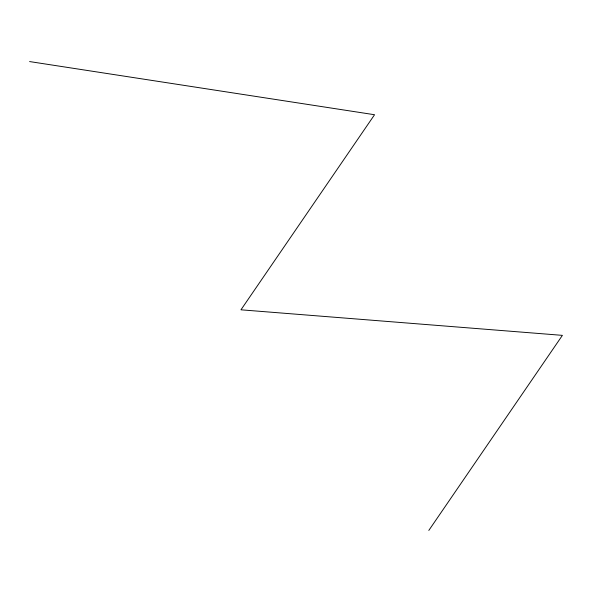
<?xml version="1.0" encoding="UTF-8"?>
<svg xmlns="http://www.w3.org/2000/svg" width="592" height="592" viewBox="0 0 592 592"><rect width="100%" height="100%" fill="white"/><g stroke="black" fill="none" stroke-linecap="round" stroke-linejoin="round"><path stroke-width="0.89" d="M428.808 530.432L562.4 335.361L240.959 309.808L374.551 114.73L29.6 61.568"/></g></svg>
